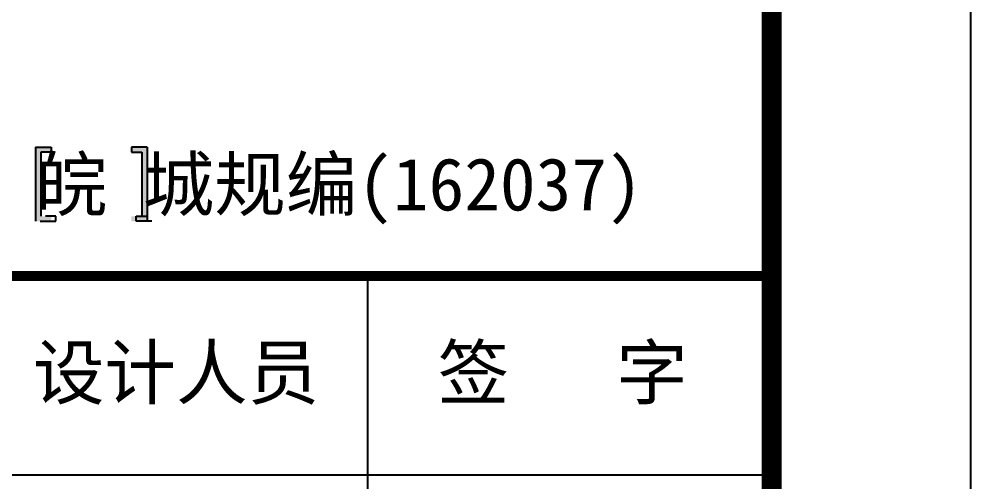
# Model space of a CAD drawing. Extents: x 69728788 to 149766163, y 20718153 to 43663798.
# Drawn here: x 74925409 to 74932569, y 21198349 to 21201829 of the extents above; entities that cross this region are included whole.
import ezdxf

# ---------------------------------------------------------------- set-up
doc = ezdxf.new("R2010")
doc.units = 0
doc.header["$LTSCALE"] = 1000
doc.header["$MEASUREMENT"] = 0
doc.layers.add('PUB_TITLE', color=4, linetype='CONTINUOUS')
doc.layers.add('图框', color=253, linetype='CONTINUOUS')
doc.styles.add('STYLE-黑体', font='simhei.ttf')
doc.styles.add('黑体', font='simhei.ttf', dxfattribs={"width": 0.6, "height": 4.3})

msp = doc.modelspace()

# ---------------------------------------------------------------- hatches: boundary and pattern name
at = {"layer": '图框'}
for points in [[(74925573.7, 21200828.4), (74925650.6, 21200828.4), (74925650.6, 21200866.9), (74925615.1, 21200866.9), (74925532.3, 21200866.9), (74925532.3, 21200308.3), (74925615.1, 21200308.3), (74925650.6, 21200308.3), (74925650.6, 21200346.7), (74925573.7, 21200346.7)], [(74926331.2, 21200346.7), (74926254.3, 21200346.7), (74926254.3, 21200308.3), (74926289.8, 21200308.3), (74926372.6, 21200308.3), (74926372.6, 21200866.9), (74926289.8, 21200866.9), (74926254.3, 21200866.9), (74926254.3, 21200828.4), (74926331.2, 21200828.4)]]:
    msp.add_hatch(color=4, dxfattribs=at).paths.add_polyline_path(points)

# ---------------------------------------------------------------- linework, layer by layer
at = {"layer": 'PUB_TITLE'}
msp.add_lwpolyline([(74843468.9, 21151524.5), (74932568.9, 21151524.5), (74932568.9, 21214524.5), (74843468.9, 21214524.5)], close=True, dxfattribs=at)
at = {"layer": 'PUB_TITLE', "const_width": 150}
msp.add_lwpolyline([(74847218.9, 21153024.5), (74931068.9, 21153024.5), (74931068.9, 21213024.5), (74847218.9, 21213024.5)], close=True, dxfattribs=at)
at = {"layer": '图框', "color": 4}
for p, q in [((74925532.3, 21200866.9), (74925615.1, 21200866.9)), ((74925532.3, 21200866.9), (74925532.3, 21200308.3)), ((74925615.1, 21200866.9), (74925650.6, 21200866.9)), ((74925650.6, 21200866.9), (74925650.6, 21200828.4)), ((74926289.8, 21200866.9), (74926254.3, 21200866.9)), ((74926254.3, 21200866.9), (74926254.3, 21200828.4)), ((74926372.6, 21200866.9), (74926289.8, 21200866.9)), ((74926372.6, 21200866.9), (74926372.6, 21200308.3)), ((74925650.6, 21200828.4), (74925573.7, 21200828.4)), ((74925573.7, 21200828.4), (74925573.7, 21200346.7)), ((74926254.3, 21200828.4), (74926331.2, 21200828.4)), ((74926331.2, 21200828.4), (74926331.2, 21200346.7)), ((74925685.1, 21200346.7), (74925608.1, 21200346.7)), ((74925685.1, 21200308.3), (74925685.1, 21200346.7)), ((74926288.7, 21200308.3), (74926288.7, 21200346.7)), ((74926288.7, 21200346.7), (74926365.7, 21200346.7)), ((74925566.7, 21200308.3), (74925649.6, 21200308.3)), ((74925649.6, 21200308.3), (74925685.1, 21200308.3)), ((74926324.2, 21200308.3), (74926288.7, 21200308.3)), ((74926407.1, 21200308.3), (74926324.2, 21200308.3))]:
    msp.add_line(p, q, dxfattribs=at)
at = {"layer": '图框', "color": 0}
msp.add_line((74922055.1, 21198403.3), (74931068.9, 21198403.3), dxfattribs=at)
msp.add_line((74922055.1, 21198403.3), (74931068.9, 21198403.3), dxfattribs=at)
at = {"layer": '图框', "color": 0, "const_width": 75}
msp.add_lwpolyline([(74922055.1, 21199897.3), (74931068.9, 21199897.3), (74931068.9, 21184658.5), (74922055.1, 21184658.5)], close=True, dxfattribs=at)
at = {"layer": '图框', "color": 0}
for points in [[(74928031.1, 21198403.3), (74928031.1, 21199897.3)], [(74928031.1, 21189738.1), (74928031.1, 21198403.3)]]:
    msp.add_lwpolyline(points, dxfattribs=at)

# ---------------------------------------------------------------- texts
at = {"layer": '图框', "color": 4, "style": '黑体'}
msp.add_text('证书编号：皖 城规编(162037)', height=394.416, dxfattribs=at).set_placement((74922842.5, 21200390))
at = {"layer": '图框', "color": 0, "style": 'STYLE-黑体'}
for s, p in [('设计人员', (74925513.8, 21198974.6)), ('签   字', (74928557.4, 21198974.6))]:
    msp.add_text(s, height=394.42, dxfattribs=at).set_placement(p)

doc.saveas('drawing.dxf')
